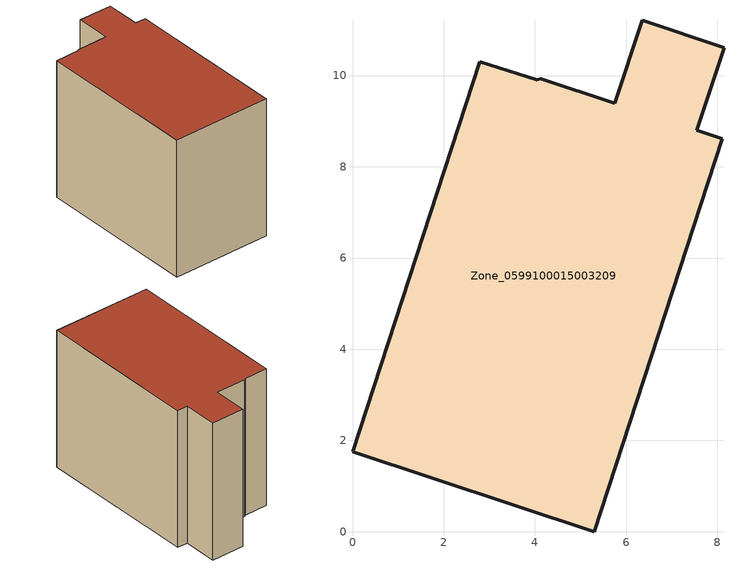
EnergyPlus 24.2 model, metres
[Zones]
Zone_0599100015003209
 floor ground (C_G): 2.79,10.3 4.04,9.9 4.12,9.93 5.75,9.39 6.35,11.21 8.14,10.61 7.54,8.8 8.11,8.61 5.3,0 0,1.75 z0.85
 wall outside (C_F): 7.54,8.8 8.14,10.61 6.35,11.21 5.75,9.39 4.12,9.93 4.04,9.9 2.79,10.3 0,1.75 5.3,0 8.11,8.61 7.54,8.8 z0.85:8.79
 roof outside (C_R): 4.04,9.9 2.79,10.3 0,1.75 5.3,0 8.11,8.61 7.54,8.8 8.14,10.61 6.35,11.21 5.75,9.39 4.12,9.93 z8.79
[BUILDING]
Pand.0599100015003209: North Axis=0; Terrain=City; Loads Convergence Tolerance Value=0.04; Temperature Convergence Tolerance Value=0.4; Solar Distribution=FullExterior; Maximum Number of Warmup Days=25; Minimum Number of Warmup Days=1
[Site:Location]
Rotterdam.The.Hague.AP_ZH_NLD Design_Conditions: Latitude=51.96; Longitude=4.45; Time Zone=1; Elevation=-4.5
[SITE:GROUNDTEMPERATURE:BUILDINGSURFACE]
18, 18, 18, 18, 18, 18, 18, 18, 18, 18, 18, 18
[MATERIAL] Thermal Absorptance=0.9; Solar Absorptance=0.7; Visible Absorptance=0.7
Name | Roughness | Thickness | Conductivity | Density | Specific Heat
G.TI.1965-1974 | MediumSmooth | 0.15 | 0.882353 | 540 | 1210
F.TI.1965-1974 | Rough | 0.3 | 0.697674 | 1920 | 840
R.TI.1965-1974 | MediumRough | 0.2 | 0.232558 | 1500 | 1000
[CONSTRUCTION]
C_G: G.TI.1965-1974
C_F: F.TI.1965-1974
C_R: R.TI.1965-1974
[ZONE]
Zone_0599100015003209: Type=1; Multiplier=1; Ceiling Height=Autocalculate; Volume=Autocalculate; Floor Area=autocalculate; Part of Total Floor Area=Yes
[ZONEINFILTRATION:DESIGNFLOWRATE]
Infil_Zone_0599100015003209: Zone or ZoneList or Space or SpaceList=Zone_0599100015003209; Schedule=AlwaysOn; Design Flow Rate Calculation Method=Flow/Area; Flow Rate per Floor Area=0.003; Constant Term Coefficient=1; Temperature Term Coefficient=0; Velocity Term Coefficient=0; Velocity Squared Term Coefficient=0
[HVACTEMPLATE:ZONE:IDEALLOADSAIRSYSTEM]
Zone_0599100015003209: Maximum Heating Supply Air Temperature=50; Minimum Cooling Supply Air Temperature=13; Maximum Heating Supply Air Humidity Ratio=0.0156; Minimum Cooling Supply Air Humidity Ratio=0.0077; Heating Limit=NoLimit; Cooling Limit=NoLimit; Dehumidification Control Type=ConstantSensibleHeatRatio; Cooling Sensible Heat Ratio=0.7; Dehumidification Setpoint=60; Humidification Control Type=None; Humidification Setpoint=30; Outdoor Air Method=None; Outdoor Air Flow Rate per Person=0.00944; Outdoor Air Flow Rate per Zone Floor Area=0; Outdoor Air Flow Rate per Zone=0; Demand Controlled Ventilation Type=None; Outdoor Air Economizer Type=NoEconomizer; Heat Recovery Type=None; Sensible Heat Recovery Effectiveness=0.7; Latent Heat Recovery Effectiveness=0.65
[ZONECONTROL:THERMOSTAT]
ThermostatControl_Zone_0599100015003209: Zone or ZoneList=Zone_0599100015003209; Control Type Schedule=DualSetpointControlType; Control 1=Thermostat_Zone_0599100015003209; Temperature Difference Between Cutout And Setpoint=0
[THERMOSTATSETPOINT:DUALSETPOINT]
Thermostat_Zone_0599100015003209: Heating Setpoint Temperature Schedule=HeatingSetpoint_Zone_0599100015003209; Cooling Setpoint Temperature Schedule=CoolingSetpoint_Zone_0599100015003209
[SCHEDULE:COMPACT]
HeatingSetpoint_Zone_0599100015003209: Through: 12/31, For: AllDays, Until: 24:00, 21
CoolingSetpoint_Zone_0599100015003209: Through: 12/31, For: AllDays, Until: 24:00, 24
DualSetpointControlType: Through: 12/31, For: AllDays, Until: 24:00, 4
AlwaysOn: Through: 12/31, For: AllDays, Until: 24:00, 1
